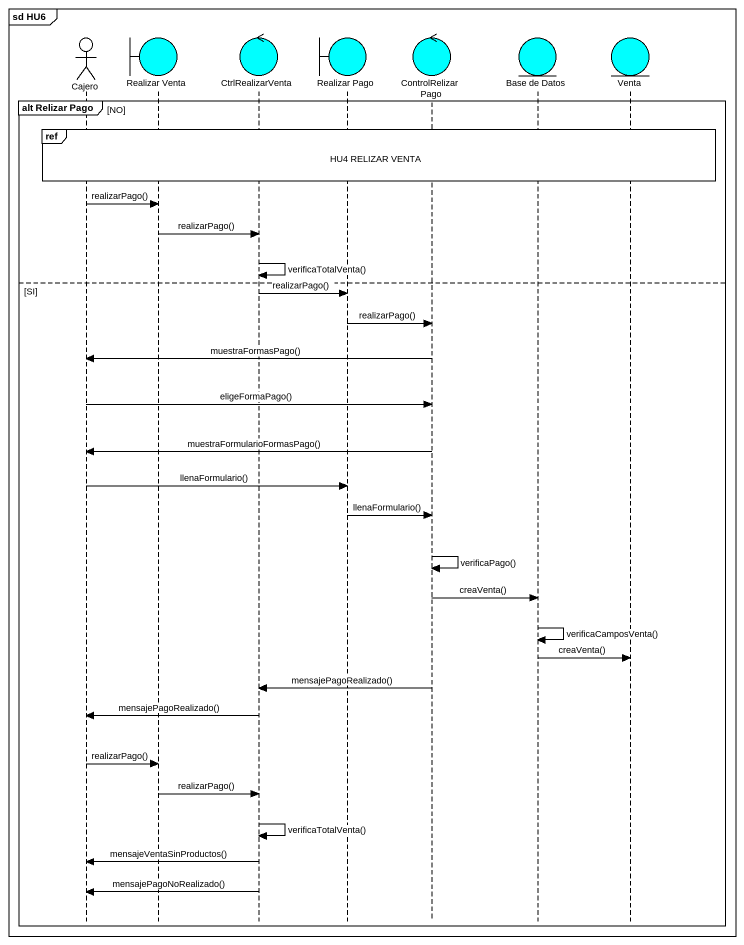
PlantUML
@startuml
mainframe sd HU6
hide footbox
actor Cajero #FFFFFF
boundary "Realizar Venta" as Realizar_Venta #00FFFF
control CtrlRealizarVenta #00FFFF
boundary "Realizar Pago" as Realizar_Pago #00FFFF
control ControlRelizarPago #00FFFF
entity "Base de Datos" as Base_de_Datos #00FFFF
entity Venta #00FFFF

group alt Relizar Pago [NO]
  ref over Cajero, Realizar_Venta, CtrlRealizarVenta, Realizar_Pago, ControlRelizarPago, Base_de_Datos, Venta : HU4 RELIZAR VENTA
  Cajero -> Realizar_Venta : realizarPago()
  Realizar_Venta -> CtrlRealizarVenta : realizarPago()
  CtrlRealizarVenta -> CtrlRealizarVenta : verificaTotalVenta()
else SI
  CtrlRealizarVenta -> Realizar_Pago : realizarPago()
  Realizar_Pago -> ControlRelizarPago : realizarPago()
  ControlRelizarPago -> Cajero : muestraFormasPago()
  Cajero -> ControlRelizarPago : eligeFormaPago()
  ControlRelizarPago -> Cajero : muestraFormularioFormasPago()
  Cajero -> Realizar_Pago : llenaFormulario()
  Realizar_Pago -> ControlRelizarPago : llenaFormulario()
  ControlRelizarPago -> ControlRelizarPago : verificaPago()
  ControlRelizarPago -> Base_de_Datos : creaVenta()
  Base_de_Datos -> Base_de_Datos : verificaCamposVenta()
  Base_de_Datos -> Venta : creaVenta()
  ControlRelizarPago -> CtrlRealizarVenta : mensajePagoRealizado()
  CtrlRealizarVenta -> Cajero : mensajePagoRealizado()
  Cajero -> Realizar_Venta : realizarPago()
  Realizar_Venta -> CtrlRealizarVenta : realizarPago()
  CtrlRealizarVenta -> CtrlRealizarVenta : verificaTotalVenta()
  CtrlRealizarVenta -> Cajero : mensajeVentaSinProductos()
  CtrlRealizarVenta -> Cajero : mensajePagoNoRealizado()
end
@enduml
